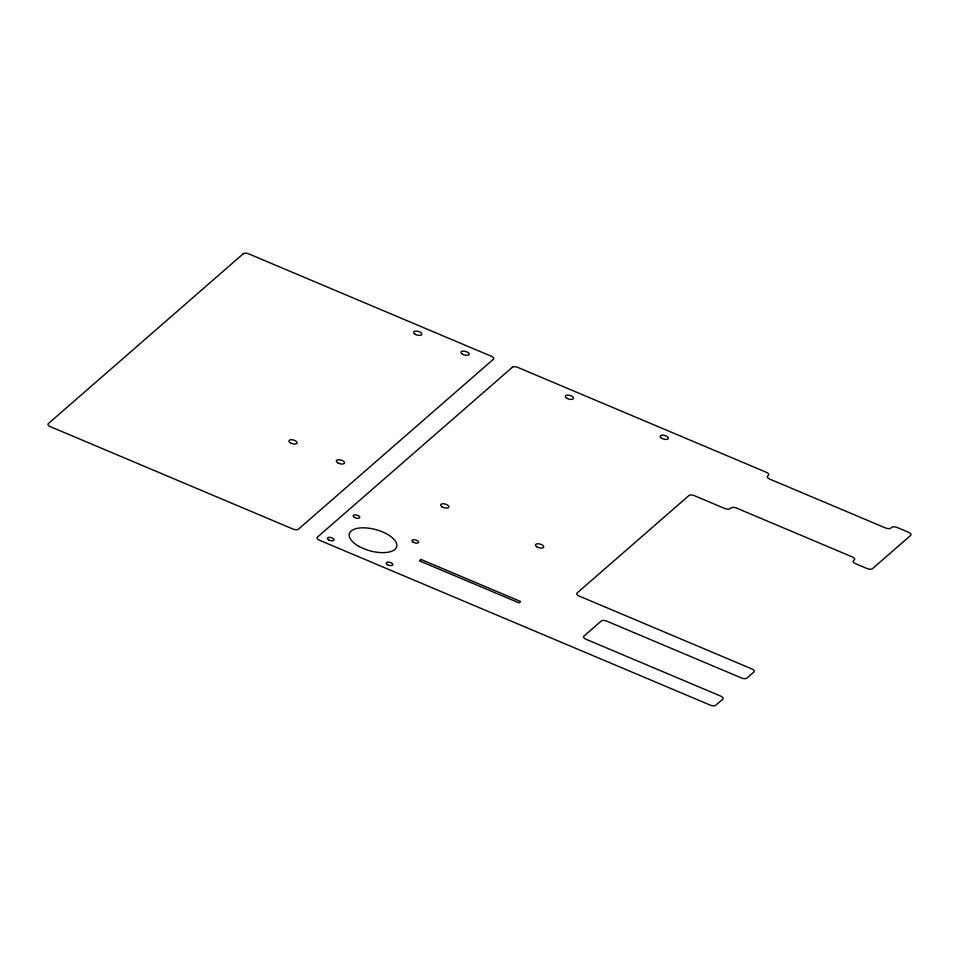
<?xml version="1.0" encoding="UTF-8"?>
<svg xmlns="http://www.w3.org/2000/svg" width="959" height="959" viewBox="0 0 959 959"><rect width="100%" height="100%" fill="white"/><g stroke="black" fill="none" stroke-linecap="round" stroke-linejoin="round"><path stroke-width="1.44" d="M243.286 253.739L48.298 423.65A4.256 1.918 15.2 0 0 50.431 426.695L292.951 529.032A4.256 1.918 15.2 0 0 298.405 529.188L493.394 359.265A4.256 1.918 15.2 0 0 491.272 356.221L248.753 253.883A4.256 1.918 15.2 0 0 243.286 253.739M512.37 367.273L317.369 537.184A4.256 1.918 15.2 0 0 319.503 540.241L710.247 705.117A4.256 1.918 15.2 0 0 715.714 705.261L722.774 699.111A4.256 1.918 15.2 0 0 720.641 696.066L585.961 639.233A4.256 1.918 15.2 0 1 583.839 636.189L601.281 620.976A4.256 1.918 15.2 0 1 606.747 621.132L741.415 677.953A4.256 1.918 15.2 0 0 746.869 678.109L753.942 671.947A4.256 1.918 15.2 0 0 751.808 668.903L579.188 596.066A4.256 1.918 15.2 0 1 577.066 593.022L688.946 495.527A4.256 1.918 15.2 0 1 694.4 495.671L724.752 508.486A4.256 1.918 15.2 0 0 730.207 508.63L731.046 507.91A4.256 1.918 15.2 0 1 736.5 508.066L852.203 556.879A4.256 1.918 15.2 0 1 854.337 559.936L853.51 560.655A4.256 1.918 15.2 0 0 855.632 563.712L867.02 568.507A4.256 1.918 15.2 0 0 872.474 568.663L910.702 535.35A4.256 1.918 15.2 0 0 908.569 532.305L897.192 527.498A4.256 1.918 15.2 0 0 891.738 527.342L890.899 528.073A4.256 1.918 15.2 0 1 885.445 527.918L769.741 479.092A4.256 1.918 15.2 0 1 767.608 476.048L768.435 475.316A4.256 1.918 15.2 0 0 766.313 472.272L517.824 367.417A4.256 1.918 15.2 0 0 512.37 367.273M421.013 559.469L419.431 560.847L519.011 602.863L520.593 601.497L421.013 559.469M387.508 564.695A3.404 1.534 15.2 0 0 392.806 564.767A3.404 1.534 15.2 0 0 388.239 562.142A3.404 1.534 15.2 0 0 387.508 564.695M413.269 542.243A3.404 1.534 15.2 0 0 418.568 542.314A3.404 1.534 15.2 0 0 414 539.689A3.404 1.534 15.2 0 0 413.269 542.243M328.709 539.881A3.404 1.534 15.2 0 0 333.996 539.953A3.404 1.534 15.2 0 0 329.428 537.328A3.404 1.534 15.2 0 0 328.709 539.881M354.47 517.428A3.404 1.534 15.2 0 0 359.757 517.512A3.404 1.534 15.2 0 0 355.202 514.875A3.404 1.534 15.2 0 0 354.47 517.428M358.558 546.162A24.502 11.005 15.2 0 0 396.618 546.726A24.502 11.005 15.2 0 0 363.797 527.822A24.502 11.005 15.2 0 0 358.558 546.162M442.255 506.939A4.256 1.918 15.2 0 0 448.872 507.035A4.256 1.918 15.2 0 0 443.166 503.751A4.256 1.918 15.2 0 0 442.255 506.939M566.913 398.309A4.256 1.918 15.2 0 0 573.53 398.405A4.256 1.918 15.2 0 0 567.824 395.12A4.256 1.918 15.2 0 0 566.913 398.309M661.758 438.323A4.256 1.918 15.2 0 0 668.375 438.431A4.256 1.918 15.2 0 0 662.669 435.134A4.256 1.918 15.2 0 0 661.758 438.323M537.1 546.954A4.256 1.918 15.2 0 0 543.717 547.05A4.256 1.918 15.2 0 0 538.011 543.765A4.256 1.918 15.2 0 0 537.1 546.954M337.928 462.921A4.256 1.918 15.2 0 0 344.545 463.017A4.256 1.918 15.2 0 0 338.839 459.733A4.256 1.918 15.2 0 0 337.928 462.921M462.586 354.291A4.256 1.918 15.2 0 0 469.203 354.386A4.256 1.918 15.2 0 0 463.497 351.102A4.256 1.918 15.2 0 0 462.586 354.291M415.175 334.283A4.256 1.918 15.2 0 0 421.792 334.379A4.256 1.918 15.2 0 0 416.086 331.095A4.256 1.918 15.2 0 0 415.175 334.283M290.505 442.914A4.256 1.918 15.2 0 0 297.122 443.01A4.256 1.918 15.2 0 0 291.416 439.725A4.256 1.918 15.2 0 0 290.505 442.914"/></g></svg>
